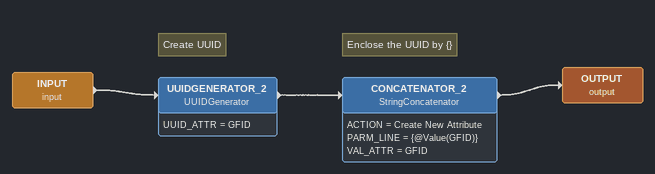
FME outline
INPUT (input)
    -> UUIDGENERATOR_2
Note: Create UUID
UUIDGENERATOR_2: UUIDGenerator
    UUID_ATTR = GFID
    -> CONCATENATOR_2
Note: Enclose the UUID by {}
CONCATENATOR_2: StringConcatenator
    ACTION = Create New Attribute
    PARM_LINE = {@Value(GFID)}
    VAL_ATTR = GFID
    -> OUTPUT (output)
OUTPUT (output)
